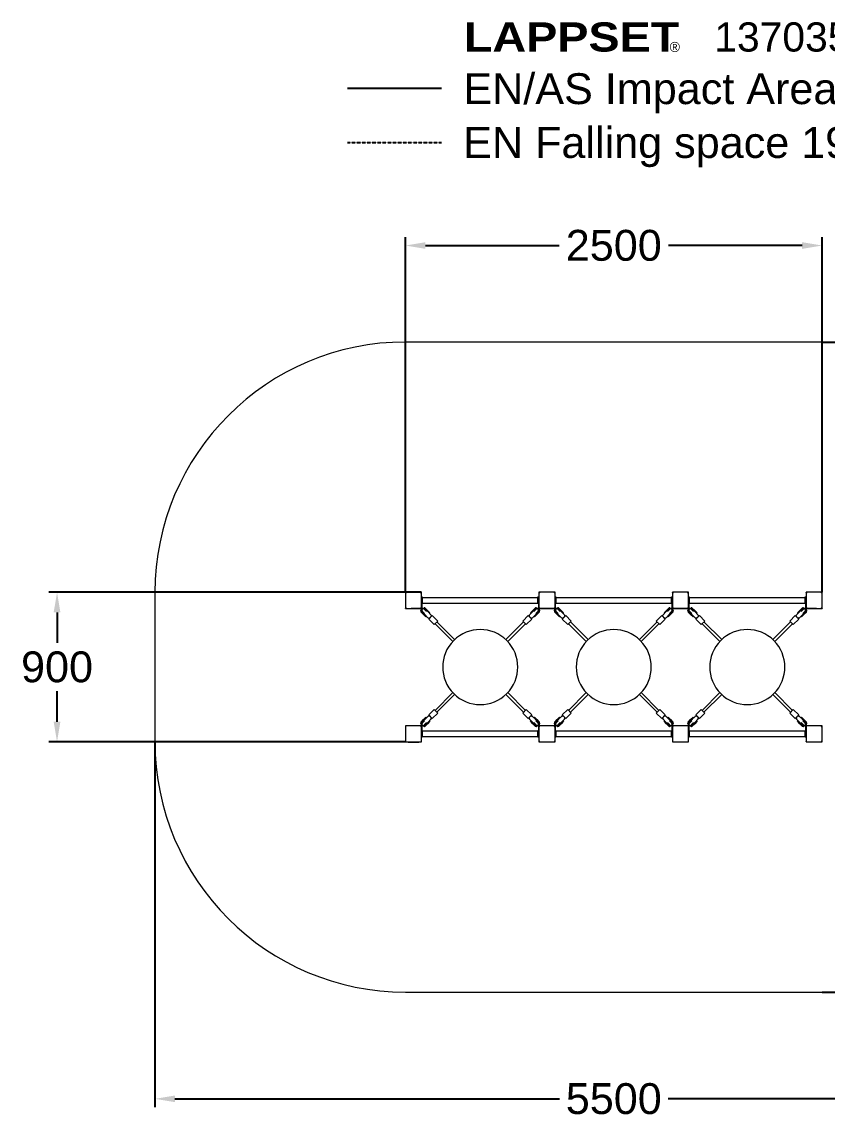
# Model space of a CAD drawing. Extents: x -3545 to 3734, y -2710 to 3867.
# Drawn here: x -3545 to 1278, y -2710 to 3867 of the extents above; entities that cross this region are included whole.
import ezdxf

# ---------------------------------------------------------------- set-up
doc = ezdxf.new("R2010")
doc.units = 0
doc.header["$LTSCALE"] = 5
doc.header["$PDMODE"] = 33
doc.header["$PDSIZE"] = 20
doc.linetypes.add('HIDDEN', pattern=[0.375, 0.25, -0.125])
doc.layers.get('0').update_dxf_attribs({"linetype": 'CONTINUOUS'})
doc.layers.get('Defpoints').update_dxf_attribs({"linetype": 'CONTINUOUS'})
for name, color, linetype in [('Lg_area', 4, 'CONTINUOUS'), ('Lg_falling', 63, 'HIDDEN'), ('Lg_prod', 40, 'CONTINUOUS'), ('Lg_txt', 4, 'CONTINUOUS')]:
    doc.layers.add(name, color=color, linetype=linetype)
doc.styles.add('LG1', font='arial.ttf', dxfattribs={"height": 185})
doc.styles.add('LG2', font='ariblk.ttf', dxfattribs={"height": 185})
doc.dimstyles.new('LG_DIM', dxfattribs={"dimtxt": 185, "dimasz": 120, "dimexe": 50, "dimexo": 1, "dimgap": 50, "dimtad": 0, "dimtih": 1, "dimtoh": 1, "dimdec": 0, "dimrnd": 10, "dimdsep": 46, "dimtxsty": 'LG1', "dimcen": 2.5, "dimclrt": 4, "dimadec": 4, "dimazin": 0, "dimtfac": 1, "dimtmove": 0, "dimatfit": 3, "dimfxl": 1, "dimtolj": 1, "dimtzin": 0, "dimarcsym": 0})

# ---------------------------------------------------------------- blocks, each defined once
blk = doc.blocks.new('prodnum')
at = {"layer": 'Lg_txt'}
for s, height, style, p in [('LAPPSET', 175, 'LG2', (0, 0)), ('®', 60, 'LG1', (1232.6, -2.3))]:
    blk.add_text(s, height=height, dxfattribs=dict(at, style=style)).set_placement(p)
at = {"layer": 'Lg_txt', "style": 'LG1'}
blk.add_attdef('PRODNUM', (1500, 0), '', height=175, dxfattribs=at)
blk = doc.blocks.new('*D4')
at = {"color": 0, "lineweight": -2, "transparency": 16777216}
for p, q in [((1248.5, 1948.5), (3503.5, 1948.5)), ((3453.5, 1828.5), (3453.5, 144.5)), ((3453.5, -1828.5), (3453.5, -144.5)), ((1248.5, -1948.5), (3503.5, -1948.5))]:
    blk.add_line(p, q, dxfattribs=at)
at = {"color": 0, "transparency": 16777216}
for points in [[(3433.5, 1828.5), (3473.5, 1828.5), (3453.5, 1948.5)], [(3433.5, -1828.5), (3473.5, -1828.5), (3453.5, -1948.5)]]:
    blk.add_solid(points, dxfattribs=at)
at = {"layer": 'Defpoints', "color": 0, "transparency": 16777216}
for p in [(1247.5, 1948.5), (1247.5, -1948.5), (3453.5, -1948.5)]:
    blk.add_point(p, dxfattribs=at)
at = {"color": 4, "transparency": 16777216, "insert": (3453.5, 0), "char_height": 185, "attachment_point": 5, "style": 'LG1'}
blk.add_mtext('\\A1;3900', dxfattribs=at)
blk = doc.blocks.new('*D5')
at = {"color": 0, "lineweight": -2, "transparency": 16777216}
for p, q in [((-2748.5, -448.5), (-2748.5, -2638.2)), ((2748.5, -448.5), (2748.5, -2638.2)), ((-2628.5, -2588.2), (-325.9, -2588.2)), ((2628.5, -2588.2), (325.9, -2588.2))]:
    blk.add_line(p, q, dxfattribs=at)
at = {"color": 0, "transparency": 16777216}
for points in [[(-2628.5, -2568.2), (-2628.5, -2608.2), (-2748.5, -2588.2)], [(2628.5, -2568.2), (2628.5, -2608.2), (2748.5, -2588.2)]]:
    blk.add_solid(points, dxfattribs=at)
at = {"layer": 'Defpoints', "color": 0, "transparency": 16777216}
for p in [(-2748.5, -447.5), (2748.5, -447.5), (-2748.5, -2588.2)]:
    blk.add_point(p, dxfattribs=at)
at = {"color": 4, "transparency": 16777216, "insert": (0, -2588.2), "char_height": 185, "attachment_point": 5, "style": 'LG1'}
blk.add_mtext('\\A1;5500', dxfattribs=at)
blk = doc.blocks.new('*D6')
at = {"color": 0, "lineweight": -2, "transparency": 16777216}
for p, q in [((-1248, 449), (-1248, 2576.9)), ((1248, 449), (1248, 2576.9)), ((-1128, 2526.9), (-327.5, 2526.9)), ((1128, 2526.9), (327.5, 2526.9))]:
    blk.add_line(p, q, dxfattribs=at)
at = {"color": 0, "transparency": 16777216}
for points in [[(-1128, 2546.9), (-1128, 2506.9), (-1248, 2526.9)], [(1128, 2546.9), (1128, 2506.9), (1248, 2526.9)]]:
    blk.add_solid(points, dxfattribs=at)
at = {"layer": 'Defpoints', "color": 0, "transparency": 16777216}
for p in [(1248, 2526.9), (-1248, 448), (1248, 448)]:
    blk.add_point(p, dxfattribs=at)
at = {"color": 4, "transparency": 16777216, "insert": (0, 2526.9), "char_height": 185, "attachment_point": 5, "style": 'LG1'}
blk.add_mtext('\\A1;2500', dxfattribs=at)
blk = doc.blocks.new('*D7')
at = {"color": 0, "lineweight": -2, "transparency": 16777216}
for p, q in [((-1153, 448), (-3385.2, 448)), ((-3335.2, 328), (-3335.2, 144.5)), ((-3335.2, -328), (-3335.2, -144.5)), ((-1249, -448), (-3385.2, -448))]:
    blk.add_line(p, q, dxfattribs=at)
at = {"color": 0, "transparency": 16777216}
for points in [[(-3355.2, 328), (-3315.2, 328), (-3335.2, 448)], [(-3355.2, -328), (-3315.2, -328), (-3335.2, -448)]]:
    blk.add_solid(points, dxfattribs=at)
at = {"layer": 'Defpoints', "color": 0, "transparency": 16777216}
for p in [(-1152, 448), (-3335.2, -448), (-1248, -448)]:
    blk.add_point(p, dxfattribs=at)
at = {"color": 4, "transparency": 16777216, "insert": (-3335.2, 0), "char_height": 185, "attachment_point": 5, "style": 'LG1'}
blk.add_mtext('\\A1;900', dxfattribs=at)

msp = doc.modelspace()

# ---------------------------------------------------------------- linework, layer by layer
at = {"layer": 'Lg_area'}
msp.add_lwpolyline([(-1032.6, 3468.4), (-1594.9, 3468.4)], dxfattribs=at)
at = {"layer": 'Lg_falling', "linetype": 'Continuous', "lineweight": 0}
for p, q in [((1247.5, 1948.5), (-1247.5, 1948.5)), ((-2748.5, 447.5), (-2748.5, -447.5)), ((-1247.5, -1948.5), (1247.5, -1948.5))]:
    msp.add_line(p, q, dxfattribs=at)
at = {"layer": 'Lg_falling'}
msp.add_lwpolyline([(-1032.6, 3143.2), (-1594.9, 3143.2)], dxfattribs=at)
at = {"layer": 'Lg_falling', "linetype": 'Continuous', "lineweight": 0}
for centre, start, end in [((-1247.5, 447.5), 90, 180), ((1247.5, 447.5), 0, 90), ((-1247.5, -447.5), 180, 270), ((1247.5, -447.5), 270, 0)]:
    msp.add_arc(centre, 1501, start, end, dxfattribs=at)
at = {"layer": 'Lg_prod', "linetype": 'Continuous', "lineweight": 0}
for p, q in [((-1152, 448), (-1248, 448)), ((-1248, 448), (-1248, 352)), ((-1152, 352), (-1152, 448)), ((-1152, 420), (-1147.5, 420)), ((-1147.5, 420), (-1147.5, 415)), ((-1147.5, 416.8), (-454, 416.8)), ((-1147.5, 415), (-1147.5, 385)), ((-454, 415), (-454, 420)), ((-454, 420), (-449, 420)), ((-454, 385), (-454, 415)), ((-449, 420), (-449, 415)), ((-449, 385), (-449, 415)), ((-449, 414.5), (-448, 414.5)), ((-352, 448), (-448, 448)), ((-448, 448), (-448, 352)), ((-352, 352), (-352, 448)), ((-352, 420), (-347.5, 420)), ((-347.5, 420), (-347.5, 415)), ((-347.5, 416.8), (346, 416.8)), ((-347.5, 415), (-347.5, 385)), ((346, 415), (346, 420)), ((346, 420), (351, 420)), ((346, 385), (346, 415)), ((351, 420), (351, 415)), ((351, 385), (351, 415)), ((351, 414.5), (352, 414.5)), ((448, 448), (352, 448)), ((352, 448), (352, 352)), ((448, 352), (448, 448)), ((448, 420), (452.5, 420)), ((452.5, 420), (452.5, 415)), ((452.5, 416.8), (1146, 416.8)), ((452.5, 415), (452.5, 385)), ((1146, 415), (1146, 420)), ((1146, 420), (1151, 420)), ((1146, 385), (1146, 415)), ((1151, 420), (1151, 415)), ((1151, 385), (1151, 415)), ((1151, 414.5), (1152, 414.5)), ((1248, 448), (1152, 448)), ((1152, 448), (1152, 352)), ((1248, 352), (1248, 448)), ((-1248, 352), (-1152, 352)), ((-1214.5, 350.3), (-1214.5, 352)), ((-1194.5, 350.3), (-1214.5, 350.3)), ((-1180, 350.3), (-1194.5, 350.3)), ((-1160, 350.3), (-1180, 350.3)), ((-1160, 352), (-1160, 350.3)), ((-1155.8, 350.3), (-1160, 350.3)), ((-1155.4, 336.3), (-1152.7, 346.3)), ((-1139.4, 315.3), (-1153.6, 329.6)), ((-1152.5, 335.5), (-1149.8, 345.5)), ((-1147.5, 380), (-1152, 380)), ((-1150.3, 360), (-1152, 360)), ((-1137.2, 317.4), (-1151.5, 331.7)), ((-1150.3, 380), (-1150.3, 360)), ((-1150.3, 360), (-1150.3, 355.8)), ((-1147.1, 335.8), (-1148.2, 334.8)), ((-1132.2, 314.5), (-1148.2, 330.5)), ((-1147.5, 385), (-1147.5, 380)), ((-1147.5, 383.1), (-454, 383.1)), ((-1133.1, 321.8), (-1147.3, 336)), ((-1146.3, 352.7), (-1136.3, 355.4)), ((-1145.5, 349.8), (-1135.5, 352.5)), ((-1136, 347.3), (-1121.8, 333.1)), ((-1134.8, 348.2), (-1135.8, 347.1)), ((-1131.7, 351.5), (-1117.4, 337.2)), ((-1130.5, 348.2), (-1114.5, 332.2)), ((-1129.6, 353.6), (-1115.3, 339.4)), ((-1103.3, 323.1), (-1117.4, 337.2)), ((-1115.3, 339.4), (-1101.2, 325.2)), ((-1114.5, 332.2), (-1095.6, 313.3)), ((-504.4, 313.3), (-485.5, 332.2)), ((-498.8, 325.2), (-484.7, 339.4)), ((-482.6, 337.2), (-496.7, 323.1)), ((-485.5, 332.2), (-469.5, 348.2)), ((-484.7, 339.4), (-470.4, 353.6)), ((-482.6, 337.2), (-468.3, 351.5)), ((-478.2, 333.1), (-464, 347.3)), ((-451.8, 330.5), (-467.8, 314.5)), ((-452.7, 336), (-466.9, 321.8)), ((-464.2, 347.1), (-465.2, 348.2)), ((-464.5, 352.5), (-454.5, 349.8)), ((-463.7, 355.4), (-453.7, 352.7)), ((-448.5, 331.7), (-462.8, 317.4)), ((-446.4, 329.6), (-460.6, 315.3)), ((-454, 380), (-454, 385)), ((-449, 380), (-454, 380)), ((-451.8, 334.8), (-452.9, 335.8)), ((-450.2, 345.5), (-447.5, 335.5)), ((-449.7, 360), (-449.7, 380)), ((-449.7, 355.8), (-449.7, 360)), ((-448, 360), (-449.7, 360)), ((-449, 385), (-449, 380)), ((-448, 352), (-352, 352)), ((-447.3, 346.3), (-444.6, 336.3)), ((-440, 350.3), (-444.2, 350.3)), ((-440, 350.3), (-440, 352)), ((-420, 350.3), (-440, 350.3)), ((-414.5, 350.3), (-420, 350.3)), ((-414.5, 350.3), (-414.5, 352)), ((-394.5, 350.3), (-414.5, 350.3)), ((-380, 350.3), (-394.5, 350.3)), ((-360, 350.3), (-380, 350.3)), ((-360, 352), (-360, 350.3)), ((-355.8, 350.3), (-360, 350.3)), ((-355.4, 336.3), (-352.7, 346.3)), ((-339.4, 315.3), (-353.6, 329.6)), ((-352.5, 335.5), (-349.8, 345.5)), ((-347.5, 380), (-352, 380)), ((-350.3, 360), (-352, 360)), ((-337.2, 317.4), (-351.5, 331.7)), ((-350.3, 380), (-350.3, 360)), ((-350.3, 360), (-350.3, 355.8)), ((-347.1, 335.8), (-348.2, 334.8)), ((-332.2, 314.5), (-348.2, 330.5)), ((-347.5, 385), (-347.5, 380)), ((-347.5, 383.1), (346, 383.1)), ((-333.1, 321.8), (-347.3, 336)), ((-346.3, 352.7), (-336.3, 355.4)), ((-345.5, 349.8), (-335.5, 352.5)), ((-336, 347.3), (-321.8, 333.1)), ((-334.8, 348.2), (-335.8, 347.1)), ((-331.7, 351.5), (-317.4, 337.2)), ((-330.5, 348.2), (-314.5, 332.2)), ((-329.6, 353.6), (-315.3, 339.4)), ((-303.3, 323.1), (-317.4, 337.2)), ((-315.3, 339.4), (-301.2, 325.2)), ((-314.5, 332.2), (-295.6, 313.3)), ((295.6, 313.3), (314.5, 332.2)), ((301.2, 325.2), (315.3, 339.4)), ((317.4, 337.2), (303.3, 323.1)), ((314.5, 332.2), (330.5, 348.2)), ((315.3, 339.4), (329.6, 353.6)), ((317.4, 337.2), (331.7, 351.5)), ((321.8, 333.1), (336, 347.3)), ((348.2, 330.5), (332.2, 314.5)), ((347.3, 336), (333.1, 321.8)), ((335.8, 347.1), (334.8, 348.2)), ((335.5, 352.5), (345.5, 349.8)), ((336.3, 355.4), (346.3, 352.7)), ((351.5, 331.7), (337.2, 317.4)), ((353.6, 329.6), (339.4, 315.3)), ((346, 380), (346, 385)), ((351, 380), (346, 380)), ((348.2, 334.8), (347.1, 335.8)), ((349.8, 345.5), (352.5, 335.5)), ((350.3, 360), (350.3, 380)), ((350.3, 355.8), (350.3, 360)), ((352, 360), (350.3, 360)), ((351, 385), (351, 380)), ((352, 352), (448, 352)), ((352.7, 346.3), (355.4, 336.3)), ((360, 350.3), (355.8, 350.3)), ((360, 350.3), (360, 352)), ((380, 350.3), (360, 350.3)), ((394.5, 350.3), (380, 350.3)), ((414.5, 350.3), (394.5, 350.3)), ((414.5, 352), (414.5, 350.3)), ((420, 350.3), (414.5, 350.3)), ((440, 350.3), (420, 350.3)), ((440, 352), (440, 350.3)), ((444.2, 350.3), (440, 350.3)), ((444.6, 336.3), (447.3, 346.3)), ((460.6, 315.3), (446.4, 329.6)), ((447.5, 335.5), (450.2, 345.5)), ((452.5, 380), (448, 380)), ((449.7, 360), (448, 360)), ((462.8, 317.4), (448.5, 331.7)), ((449.7, 380), (449.7, 360)), ((449.7, 360), (449.7, 355.8)), ((452.9, 335.8), (451.8, 334.8)), ((467.8, 314.5), (451.8, 330.5)), ((452.5, 385), (452.5, 380)), ((452.5, 383.1), (1146, 383.1)), ((466.9, 321.8), (452.7, 336)), ((453.7, 352.7), (463.7, 355.4)), ((454.5, 349.8), (464.5, 352.5)), ((464, 347.3), (478.2, 333.1)), ((465.2, 348.2), (464.2, 347.1)), ((468.3, 351.5), (482.6, 337.2)), ((469.5, 348.2), (485.5, 332.2)), ((470.4, 353.6), (484.7, 339.4)), ((496.7, 323.1), (482.6, 337.2)), ((484.7, 339.4), (498.8, 325.2)), ((485.5, 332.2), (504.4, 313.3)), ((1095.6, 313.3), (1114.5, 332.2)), ((1101.2, 325.2), (1115.3, 339.4)), ((1117.4, 337.2), (1103.3, 323.1)), ((1114.5, 332.2), (1130.5, 348.2)), ((1115.3, 339.4), (1129.6, 353.6)), ((1117.4, 337.2), (1131.7, 351.5)), ((1121.8, 333.1), (1136, 347.3)), ((1148.2, 330.5), (1132.2, 314.5)), ((1147.3, 336), (1133.1, 321.8)), ((1135.8, 347.1), (1134.8, 348.2)), ((1135.5, 352.5), (1145.5, 349.8)), ((1136.3, 355.4), (1146.3, 352.7)), ((1151.5, 331.7), (1137.2, 317.4)), ((1153.6, 329.6), (1139.4, 315.3)), ((1146, 380), (1146, 385)), ((1151, 380), (1146, 380)), ((1148.2, 334.8), (1147.1, 335.8)), ((1149.8, 345.5), (1152.5, 335.5)), ((1150.3, 360), (1150.3, 380)), ((1150.3, 355.8), (1150.3, 360)), ((1152, 360), (1150.3, 360)), ((1151, 385), (1151, 380)), ((1152, 352), (1248, 352)), ((1152.7, 346.3), (1155.4, 336.3)), ((1160, 350.3), (1155.8, 350.3)), ((1160, 350.3), (1160, 352)), ((1180, 350.3), (1160, 350.3)), ((1194.5, 350.3), (1180, 350.3)), ((1214.5, 350.3), (1194.5, 350.3)), ((1214.5, 352), (1214.5, 350.3)), ((-1125.2, 301.2), (-1139.4, 315.3)), ((-1137.2, 317.4), (-1123.1, 303.3)), ((-1113.3, 295.6), (-1132.2, 314.5)), ((-1125.2, 301.2), (-1123.1, 303.3)), ((-1110, 292.3), (-1113.3, 295.6)), ((-1108.3, 287), (-1087, 308.3)), ((-1108.3, 287), (-1075.7, 254.5)), ((-1107.7, 296.4), (-1103.3, 292)), ((-1104.7, 293.4), (-1105.8, 292.3)), ((-1101.2, 325.2), (-1103.3, 323.1)), ((-1092, 303.3), (-1096.4, 307.7)), ((-1095.6, 313.3), (-1092.3, 310)), ((-1092.3, 305.8), (-1093.4, 304.7)), ((-1087, 308.3), (-1054.5, 275.7)), ((-1075.7, 254.5), (-1054.5, 275.7)), ((-1059.5, 270.8), (-953.3, 164.7)), ((-646.7, 164.7), (-540.5, 270.8)), ((-513, 308.3), (-545.5, 275.7)), ((-545.5, 275.7), (-524.3, 254.5)), ((-491.7, 287), (-524.3, 254.5)), ((-513, 308.3), (-491.7, 287)), ((-503.6, 307.7), (-508, 303.3)), ((-507.7, 310), (-504.4, 313.3)), ((-506.6, 304.7), (-507.7, 305.8)), ((-498.8, 325.2), (-496.7, 323.1)), ((-496.7, 292), (-492.3, 296.4)), ((-494.2, 292.3), (-495.3, 293.4)), ((-486.7, 295.6), (-490, 292.3)), ((-467.8, 314.5), (-486.7, 295.6)), ((-476.9, 303.3), (-462.8, 317.4)), ((-474.8, 301.2), (-476.9, 303.3)), ((-460.6, 315.3), (-474.8, 301.2)), ((-325.2, 301.2), (-339.4, 315.3)), ((-337.2, 317.4), (-323.1, 303.3)), ((-313.3, 295.6), (-332.2, 314.5)), ((-325.2, 301.2), (-323.1, 303.3)), ((-310, 292.3), (-313.3, 295.6)), ((-308.3, 287), (-287, 308.3)), ((-308.3, 287), (-275.7, 254.5)), ((-307.7, 296.4), (-303.3, 292)), ((-304.7, 293.4), (-305.8, 292.3)), ((-301.2, 325.2), (-303.3, 323.1)), ((-292, 303.3), (-296.4, 307.7)), ((-295.6, 313.3), (-292.3, 310)), ((-292.3, 305.8), (-293.4, 304.7)), ((-287, 308.3), (-254.5, 275.7)), ((-275.7, 254.5), (-254.5, 275.7)), ((-259.5, 270.8), (-153.3, 164.7)), ((153.3, 164.7), (259.5, 270.8)), ((287, 308.3), (254.5, 275.7)), ((254.5, 275.7), (275.7, 254.5)), ((308.3, 287), (275.7, 254.5)), ((287, 308.3), (308.3, 287)), ((296.4, 307.7), (292, 303.3)), ((292.3, 310), (295.6, 313.3)), ((293.4, 304.7), (292.3, 305.8)), ((301.2, 325.2), (303.3, 323.1)), ((303.3, 292), (307.7, 296.4)), ((305.8, 292.3), (304.7, 293.4)), ((313.3, 295.6), (310, 292.3)), ((332.2, 314.5), (313.3, 295.6)), ((323.1, 303.3), (337.2, 317.4)), ((325.2, 301.2), (323.1, 303.3)), ((339.4, 315.3), (325.2, 301.2)), ((474.8, 301.2), (460.6, 315.3)), ((462.8, 317.4), (476.9, 303.3)), ((486.7, 295.6), (467.8, 314.5)), ((474.8, 301.2), (476.9, 303.3)), ((490, 292.3), (486.7, 295.6)), ((491.7, 287), (513, 308.3)), ((491.7, 287), (524.3, 254.5)), ((492.3, 296.4), (496.7, 292)), ((495.3, 293.4), (494.2, 292.3)), ((498.8, 325.2), (496.7, 323.1)), ((508, 303.3), (503.6, 307.7)), ((504.4, 313.3), (507.7, 310)), ((507.7, 305.8), (506.6, 304.7)), ((513, 308.3), (545.5, 275.7)), ((524.3, 254.5), (545.5, 275.7)), ((540.5, 270.8), (646.7, 164.7)), ((953.3, 164.7), (1059.5, 270.8)), ((1087, 308.3), (1054.5, 275.7)), ((1054.5, 275.7), (1075.7, 254.5)), ((1108.3, 287), (1075.7, 254.5)), ((1087, 308.3), (1108.3, 287)), ((1096.4, 307.7), (1092, 303.3)), ((1092.3, 310), (1095.6, 313.3)), ((1093.4, 304.7), (1092.3, 305.8)), ((1101.2, 325.2), (1103.3, 323.1)), ((1103.3, 292), (1107.7, 296.4)), ((1105.8, 292.3), (1104.7, 293.4)), ((1113.3, 295.6), (1110, 292.3)), ((1132.2, 314.5), (1113.3, 295.6)), ((1123.1, 303.3), (1137.2, 317.4)), ((1125.2, 301.2), (1123.1, 303.3)), ((1139.4, 315.3), (1125.2, 301.2)), ((-1070.8, 259.5), (-964.7, 153.3)), ((-635.3, 153.3), (-529.2, 259.5)), ((-270.8, 259.5), (-164.7, 153.3)), ((164.7, 153.3), (270.8, 259.5)), ((529.2, 259.5), (635.3, 153.3)), ((964.7, 153.3), (1070.8, 259.5)), ((-1070.8, -259.5), (-964.7, -153.3)), ((-1059.5, -270.8), (-953.3, -164.7)), ((-646.7, -164.7), (-540.5, -270.8)), ((-635.3, -153.3), (-529.2, -259.5)), ((-270.8, -259.5), (-164.7, -153.3)), ((-259.5, -270.8), (-153.3, -164.7)), ((153.3, -164.7), (259.5, -270.8)), ((164.7, -153.3), (270.8, -259.5)), ((529.2, -259.5), (635.3, -153.3)), ((540.5, -270.8), (646.7, -164.7)), ((953.3, -164.7), (1059.5, -270.8)), ((964.7, -153.3), (1070.8, -259.5)), ((-1108.3, -287), (-1075.7, -254.5)), ((-1054.5, -275.7), (-1075.7, -254.5)), ((-524.3, -254.5), (-545.5, -275.7)), ((-491.7, -287), (-524.3, -254.5)), ((-308.3, -287), (-275.7, -254.5)), ((-254.5, -275.7), (-275.7, -254.5)), ((275.7, -254.5), (254.5, -275.7)), ((308.3, -287), (275.7, -254.5)), ((491.7, -287), (524.3, -254.5)), ((545.5, -275.7), (524.3, -254.5)), ((1075.7, -254.5), (1054.5, -275.7)), ((1108.3, -287), (1075.7, -254.5)), ((-1153.6, -329.6), (-1139.4, -315.3)), ((-1151.5, -331.7), (-1137.2, -317.4)), ((-1148.2, -330.5), (-1132.2, -314.5)), ((-1147.3, -336), (-1133.1, -321.8)), ((-1139.4, -315.3), (-1125.2, -301.2)), ((-1123.1, -303.3), (-1137.2, -317.4)), ((-1132.2, -314.5), (-1113.3, -295.6)), ((-1125.2, -301.2), (-1123.1, -303.3)), ((-1117.4, -337.2), (-1103.3, -323.1)), ((-1101.2, -325.2), (-1115.3, -339.4)), ((-1095.6, -313.3), (-1114.5, -332.2)), ((-1113.3, -295.6), (-1110, -292.3)), ((-1087, -308.3), (-1108.3, -287)), ((-1103.3, -292), (-1107.7, -296.4)), ((-1105.8, -292.3), (-1104.7, -293.4)), ((-1101.2, -325.2), (-1103.3, -323.1)), ((-1096.4, -307.7), (-1092, -303.3)), ((-1092.3, -310), (-1095.6, -313.3)), ((-1093.4, -304.7), (-1092.3, -305.8)), ((-1087, -308.3), (-1054.5, -275.7)), ((-513, -308.3), (-545.5, -275.7)), ((-491.7, -287), (-513, -308.3)), ((-508, -303.3), (-503.6, -307.7)), ((-507.7, -305.8), (-506.6, -304.7)), ((-504.4, -313.3), (-507.7, -310)), ((-485.5, -332.2), (-504.4, -313.3)), ((-498.8, -325.2), (-496.7, -323.1)), ((-484.7, -339.4), (-498.8, -325.2)), ((-492.3, -296.4), (-496.7, -292)), ((-496.7, -323.1), (-482.6, -337.2)), ((-495.3, -293.4), (-494.2, -292.3)), ((-490, -292.3), (-486.7, -295.6)), ((-486.7, -295.6), (-467.8, -314.5)), ((-474.8, -301.2), (-476.9, -303.3)), ((-462.8, -317.4), (-476.9, -303.3)), ((-474.8, -301.2), (-460.6, -315.3)), ((-467.8, -314.5), (-451.8, -330.5)), ((-466.9, -321.8), (-452.7, -336)), ((-462.8, -317.4), (-448.5, -331.7)), ((-460.6, -315.3), (-446.4, -329.6)), ((-353.6, -329.6), (-339.4, -315.3)), ((-351.5, -331.7), (-337.2, -317.4)), ((-348.2, -330.5), (-332.2, -314.5)), ((-347.3, -336), (-333.1, -321.8)), ((-339.4, -315.3), (-325.2, -301.2)), ((-323.1, -303.3), (-337.2, -317.4)), ((-332.2, -314.5), (-313.3, -295.6)), ((-325.2, -301.2), (-323.1, -303.3)), ((-317.4, -337.2), (-303.3, -323.1)), ((-301.2, -325.2), (-315.3, -339.4)), ((-295.6, -313.3), (-314.5, -332.2)), ((-313.3, -295.6), (-310, -292.3)), ((-287, -308.3), (-308.3, -287)), ((-303.3, -292), (-307.7, -296.4)), ((-305.8, -292.3), (-304.7, -293.4)), ((-301.2, -325.2), (-303.3, -323.1)), ((-296.4, -307.7), (-292, -303.3)), ((-292.3, -310), (-295.6, -313.3)), ((-293.4, -304.7), (-292.3, -305.8)), ((-287, -308.3), (-254.5, -275.7)), ((287, -308.3), (254.5, -275.7)), ((308.3, -287), (287, -308.3)), ((292, -303.3), (296.4, -307.7)), ((292.3, -305.8), (293.4, -304.7)), ((295.6, -313.3), (292.3, -310)), ((314.5, -332.2), (295.6, -313.3)), ((301.2, -325.2), (303.3, -323.1)), ((315.3, -339.4), (301.2, -325.2)), ((307.7, -296.4), (303.3, -292)), ((303.3, -323.1), (317.4, -337.2)), ((304.7, -293.4), (305.8, -292.3)), ((310, -292.3), (313.3, -295.6)), ((313.3, -295.6), (332.2, -314.5)), ((325.2, -301.2), (323.1, -303.3)), ((337.2, -317.4), (323.1, -303.3)), ((325.2, -301.2), (339.4, -315.3)), ((332.2, -314.5), (348.2, -330.5)), ((333.1, -321.8), (347.3, -336)), ((337.2, -317.4), (351.5, -331.7)), ((339.4, -315.3), (353.6, -329.6)), ((446.4, -329.6), (460.6, -315.3)), ((448.5, -331.7), (462.8, -317.4)), ((451.8, -330.5), (467.8, -314.5)), ((452.7, -336), (466.9, -321.8)), ((460.6, -315.3), (474.8, -301.2)), ((476.9, -303.3), (462.8, -317.4)), ((467.8, -314.5), (486.7, -295.6)), ((474.8, -301.2), (476.9, -303.3)), ((482.6, -337.2), (496.7, -323.1)), ((498.8, -325.2), (484.7, -339.4)), ((504.4, -313.3), (485.5, -332.2)), ((486.7, -295.6), (490, -292.3)), ((513, -308.3), (491.7, -287)), ((496.7, -292), (492.3, -296.4)), ((494.2, -292.3), (495.3, -293.4)), ((498.8, -325.2), (496.7, -323.1)), ((503.6, -307.7), (508, -303.3)), ((507.7, -310), (504.4, -313.3)), ((506.6, -304.7), (507.7, -305.8)), ((513, -308.3), (545.5, -275.7)), ((1087, -308.3), (1054.5, -275.7)), ((1108.3, -287), (1087, -308.3)), ((1092, -303.3), (1096.4, -307.7)), ((1092.3, -305.8), (1093.4, -304.7)), ((1095.6, -313.3), (1092.3, -310)), ((1114.5, -332.2), (1095.6, -313.3)), ((1101.2, -325.2), (1103.3, -323.1)), ((1115.3, -339.4), (1101.2, -325.2)), ((1107.7, -296.4), (1103.3, -292)), ((1103.3, -323.1), (1117.4, -337.2)), ((1104.7, -293.4), (1105.8, -292.3)), ((1110, -292.3), (1113.3, -295.6)), ((1113.3, -295.6), (1132.2, -314.5)), ((1125.2, -301.2), (1123.1, -303.3)), ((1137.2, -317.4), (1123.1, -303.3)), ((1125.2, -301.2), (1139.4, -315.3)), ((1132.2, -314.5), (1148.2, -330.5)), ((1133.1, -321.8), (1147.3, -336)), ((1137.2, -317.4), (1151.5, -331.7)), ((1139.4, -315.3), (1153.6, -329.6)), ((-1152, -352), (-1248, -352)), ((-1248, -352), (-1248, -448)), ((-1214.5, -350.3), (-1194.5, -350.3)), ((-1214.5, -352), (-1214.5, -350.3)), ((-1194.5, -350.3), (-1180, -350.3)), ((-1180, -350.3), (-1160, -350.3)), ((-1160, -350.3), (-1155.8, -350.3)), ((-1160, -350.3), (-1160, -352)), ((-1152.7, -346.3), (-1155.4, -336.3)), ((-1149.8, -345.5), (-1152.5, -335.5)), ((-1152, -448), (-1152, -352)), ((-1152, -360), (-1150.3, -360)), ((-1152, -380), (-1147.5, -380)), ((-1150.3, -355.8), (-1150.3, -360)), ((-1150.3, -360), (-1150.3, -380)), ((-1148.2, -334.8), (-1147.1, -335.8)), ((-1147.5, -380), (-1147.5, -385)), ((-1147.5, -383.2), (-454, -383.2)), ((-1147.5, -385), (-1147.5, -415)), ((-1136.3, -355.4), (-1146.3, -352.7)), ((-1135.5, -352.5), (-1145.5, -349.8)), ((-1121.8, -333.1), (-1136, -347.3)), ((-1135.8, -347.1), (-1134.8, -348.2)), ((-1117.4, -337.2), (-1131.7, -351.5)), ((-1114.5, -332.2), (-1130.5, -348.2)), ((-1115.3, -339.4), (-1129.6, -353.6)), ((-469.5, -348.2), (-485.5, -332.2)), ((-470.4, -353.6), (-484.7, -339.4)), ((-468.3, -351.5), (-482.6, -337.2)), ((-464, -347.3), (-478.2, -333.1)), ((-465.2, -348.2), (-464.2, -347.1)), ((-454.5, -349.8), (-464.5, -352.5)), ((-453.7, -352.7), (-463.7, -355.4)), ((-454, -385), (-454, -380)), ((-454, -380), (-449, -380)), ((-454, -415), (-454, -385)), ((-452.9, -335.8), (-451.8, -334.8)), ((-447.5, -335.5), (-450.2, -345.5)), ((-449.7, -360), (-449.7, -355.8)), ((-449.7, -380), (-449.7, -360)), ((-449.7, -360), (-448, -360)), ((-449, -380), (-449, -385)), ((-449, -415), (-449, -385)), ((-352, -352), (-448, -352)), ((-448, -352), (-448, -448)), ((-444.6, -336.3), (-447.3, -346.3)), ((-444.2, -350.3), (-440, -350.3)), ((-440, -350.3), (-420, -350.3)), ((-440, -352), (-440, -350.3)), ((-420, -350.3), (-414.5, -350.3)), ((-414.5, -350.3), (-394.5, -350.3)), ((-414.5, -352), (-414.5, -350.3)), ((-394.5, -350.3), (-380, -350.3)), ((-380, -350.3), (-360, -350.3)), ((-360, -350.3), (-355.8, -350.3)), ((-360, -350.3), (-360, -352)), ((-352.7, -346.3), (-355.4, -336.3)), ((-349.8, -345.5), (-352.5, -335.5)), ((-352, -448), (-352, -352)), ((-352, -360), (-350.3, -360)), ((-352, -380), (-347.5, -380)), ((-350.3, -355.8), (-350.3, -360)), ((-350.3, -360), (-350.3, -380)), ((-348.2, -334.8), (-347.1, -335.8)), ((-347.5, -380), (-347.5, -385)), ((-347.5, -383.2), (346, -383.2)), ((-347.5, -385), (-347.5, -415)), ((-336.3, -355.4), (-346.3, -352.7)), ((-335.5, -352.5), (-345.5, -349.8)), ((-321.8, -333.1), (-336, -347.3)), ((-335.8, -347.1), (-334.8, -348.2)), ((-317.4, -337.2), (-331.7, -351.5)), ((-314.5, -332.2), (-330.5, -348.2)), ((-315.3, -339.4), (-329.6, -353.6)), ((330.5, -348.2), (314.5, -332.2)), ((329.6, -353.6), (315.3, -339.4)), ((331.7, -351.5), (317.4, -337.2)), ((336, -347.3), (321.8, -333.1)), ((334.8, -348.2), (335.8, -347.1)), ((345.5, -349.8), (335.5, -352.5)), ((346.3, -352.7), (336.3, -355.4)), ((346, -385), (346, -380)), ((346, -380), (351, -380)), ((346, -415), (346, -385)), ((347.1, -335.8), (348.2, -334.8)), ((352.5, -335.5), (349.8, -345.5)), ((350.3, -360), (350.3, -355.8)), ((350.3, -380), (350.3, -360)), ((350.3, -360), (352, -360)), ((351, -380), (351, -385)), ((351, -415), (351, -385)), ((448, -352), (352, -352)), ((352, -352), (352, -448)), ((355.4, -336.3), (352.7, -346.3)), ((355.8, -350.3), (360, -350.3)), ((360, -350.3), (380, -350.3)), ((360, -352), (360, -350.3)), ((380, -350.3), (394.5, -350.3)), ((394.5, -350.3), (414.5, -350.3)), ((414.5, -350.3), (420, -350.3)), ((414.5, -350.3), (414.5, -352)), ((420, -350.3), (440, -350.3)), ((440, -350.3), (444.2, -350.3)), ((440, -350.3), (440, -352)), ((447.3, -346.3), (444.6, -336.3)), ((450.2, -345.5), (447.5, -335.5)), ((448, -448), (448, -352)), ((448, -360), (449.7, -360)), ((448, -380), (452.5, -380)), ((449.7, -355.8), (449.7, -360)), ((449.7, -360), (449.7, -380)), ((451.8, -334.8), (452.9, -335.8)), ((452.5, -380), (452.5, -385)), ((452.5, -383.2), (1146, -383.2)), ((452.5, -385), (452.5, -415)), ((463.7, -355.4), (453.7, -352.7)), ((464.5, -352.5), (454.5, -349.8)), ((478.2, -333.1), (464, -347.3)), ((464.2, -347.1), (465.2, -348.2)), ((482.6, -337.2), (468.3, -351.5)), ((485.5, -332.2), (469.5, -348.2)), ((484.7, -339.4), (470.4, -353.6)), ((1130.5, -348.2), (1114.5, -332.2)), ((1129.6, -353.6), (1115.3, -339.4)), ((1131.7, -351.5), (1117.4, -337.2)), ((1136, -347.3), (1121.8, -333.1)), ((1134.8, -348.2), (1135.8, -347.1)), ((1145.5, -349.8), (1135.5, -352.5)), ((1146.3, -352.7), (1136.3, -355.4)), ((1146, -385), (1146, -380)), ((1146, -380), (1151, -380)), ((1146, -415), (1146, -385)), ((1147.1, -335.8), (1148.2, -334.8)), ((1152.5, -335.5), (1149.8, -345.5)), ((1150.3, -360), (1150.3, -355.8)), ((1150.3, -380), (1150.3, -360)), ((1150.3, -360), (1152, -360)), ((1151, -380), (1151, -385)), ((1151, -415), (1151, -385)), ((1248, -352), (1152, -352)), ((1152, -352), (1152, -448)), ((1155.4, -336.3), (1152.7, -346.3)), ((1155.8, -350.3), (1160, -350.3)), ((1160, -350.3), (1180, -350.3)), ((1160, -352), (1160, -350.3)), ((1180, -350.3), (1194.5, -350.3)), ((1194.5, -350.3), (1214.5, -350.3)), ((1214.5, -350.3), (1214.5, -352)), ((1248, -448), (1248, -352)), ((-1248, -448), (-1152, -448)), ((-1232.5, -448), (-1232.5, -449.5)), ((-1232.5, -449.5), (-1167.5, -449.5)), ((-1167.5, -448), (-1167.5, -449.5)), ((-1147.5, -420), (-1152, -420)), ((-1147.5, -415), (-1147.5, -420)), ((-1147.5, -416.9), (-454, -416.9)), ((-454, -420), (-454, -415)), ((-449, -420), (-454, -420)), ((-448, -414.5), (-449, -414.5)), ((-449, -415), (-449, -420)), ((-448, -448), (-352, -448)), ((-347.5, -420), (-352, -420)), ((-347.5, -415), (-347.5, -420)), ((-347.5, -416.9), (346, -416.9)), ((346, -420), (346, -415)), ((351, -420), (346, -420)), ((352, -414.5), (351, -414.5)), ((351, -415), (351, -420)), ((352, -448), (448, -448)), ((452.5, -420), (448, -420)), ((452.5, -415), (452.5, -420)), ((452.5, -416.9), (1146, -416.9)), ((1146, -420), (1146, -415)), ((1151, -420), (1146, -420)), ((1152, -414.5), (1151, -414.5)), ((1151, -415), (1151, -420)), ((1152, -448), (1248, -448))]:
    msp.add_line(p, q, dxfattribs=at)
for centre, radius, start, end in [((-1148.6, 334.5), 7, 165, 180), ((-1148.6, 334.5), 7, 180, 225), ((-1155.8, 347.1), 3.2, 345, 75.40041), ((-1148.6, 334.5), 4, 165, 180), ((-1148.6, 334.5), 4, 180, 225), ((-1155.8, 347.1), 6.2, 345, 52.49938), ((-1147.1, 355.8), 6.2, 217.50062, 285), ((-1147.1, 355.8), 3.2, 194.59959, 285), ((-1141.7, 341.7), 8, 135, 225), ((-1146.1, 332.7), 3, 135, 225), ((-1141.7, 341.7), 8, 45, 135), ((-1134.5, 348.6), 7, 90, 105), ((-1134.5, 348.6), 4, 90, 105), ((-1132.7, 346.1), 3, 45, 135), ((-1134.5, 348.6), 7, 45, 90), ((-1134.5, 348.6), 4, 45, 90), ((-465.5, 348.6), 7, 90, 135), ((-467.3, 346.1), 3, 45, 135), ((-465.5, 348.6), 4, 90, 135), ((-465.5, 348.6), 7, 75, 90), ((-465.5, 348.6), 4, 75, 90), ((-458.3, 341.7), 8, 45, 135), ((-452.9, 355.8), 6.2, 255, 322.49938), ((-452.9, 355.8), 3.2, 255, 345.40041), ((-458.3, 341.7), 8, 315, 45), ((-453.9, 332.7), 3, 315, 45), ((-444.2, 347.1), 6.2, 127.50062, 195), ((-451.4, 334.5), 4, 315, 0), ((-451.4, 334.5), 4, 0, 15), ((-444.2, 347.1), 3.2, 104.59959, 195), ((-451.4, 334.5), 7, 315, 360), ((-451.4, 334.5), 7, 360, 15), ((-348.6, 334.5), 7, 165, 180), ((-348.6, 334.5), 7, 180, 225), ((-355.8, 347.1), 3.2, 345, 75.40041), ((-348.6, 334.5), 4, 165, 180), ((-348.6, 334.5), 4, 180, 225), ((-355.8, 347.1), 6.2, 345, 52.49938), ((-347.1, 355.8), 6.2, 217.50062, 285), ((-347.1, 355.8), 3.2, 194.59959, 285), ((-341.7, 341.7), 8, 135, 225), ((-346.1, 332.7), 3, 135, 225), ((-341.7, 341.7), 8, 45, 135), ((-334.5, 348.6), 7, 90, 105), ((-334.5, 348.6), 4, 90, 105), ((-332.7, 346.1), 3, 45, 135), ((-334.5, 348.6), 7, 45, 90), ((-334.5, 348.6), 4, 45, 90), ((334.5, 348.6), 7, 90, 135), ((332.7, 346.1), 3, 45, 135), ((334.5, 348.6), 4, 90, 135), ((334.5, 348.6), 7, 75, 90), ((334.5, 348.6), 4, 75, 90), ((341.7, 341.7), 8, 45, 135), ((347.1, 355.8), 6.2, 255, 322.49938), ((347.1, 355.8), 3.2, 255, 345.40041), ((341.7, 341.7), 8, 315, 45), ((346.1, 332.7), 3, 315, 45), ((355.8, 347.1), 6.2, 127.50062, 195), ((348.6, 334.5), 4, 315, 0), ((348.6, 334.5), 4, 0, 15), ((355.8, 347.1), 3.2, 104.59959, 195), ((348.6, 334.5), 7, 315, 360), ((348.6, 334.5), 7, 360, 15), ((451.4, 334.5), 7, 165, 180), ((451.4, 334.5), 7, 180, 225), ((444.2, 347.1), 3.2, 345, 75.40041), ((451.4, 334.5), 4, 165, 180), ((451.4, 334.5), 4, 180, 225), ((444.2, 347.1), 6.2, 345, 52.49938), ((452.9, 355.8), 6.2, 217.50062, 285), ((452.9, 355.8), 3.2, 194.59959, 285), ((458.3, 341.7), 8, 135, 225), ((453.9, 332.7), 3, 135, 225), ((458.3, 341.7), 8, 45, 135), ((465.5, 348.6), 7, 90, 105), ((465.5, 348.6), 4, 90, 105), ((467.3, 346.1), 3, 45, 135), ((465.5, 348.6), 7, 45, 90), ((465.5, 348.6), 4, 45, 90), ((1134.5, 348.6), 7, 90, 135), ((1132.7, 346.1), 3, 45, 135), ((1134.5, 348.6), 4, 90, 135), ((1134.5, 348.6), 7, 75, 90), ((1134.5, 348.6), 4, 75, 90), ((1141.7, 341.7), 8, 45, 135), ((1147.1, 355.8), 6.2, 255, 322.49938), ((1147.1, 355.8), 3.2, 255, 345.40041), ((1141.7, 341.7), 8, 315, 45), ((1146.1, 332.7), 3, 315, 45), ((1155.8, 347.1), 6.2, 127.50062, 195), ((1148.6, 334.5), 4, 315, 0), ((1148.6, 334.5), 4, 0, 15), ((1155.8, 347.1), 3.2, 104.59959, 195), ((1148.6, 334.5), 7, 315, 360), ((1148.6, 334.5), 7, 360, 15), ((-1107.9, 294.5), 3, 225, 315), ((-1094.5, 307.9), 3, 315, 45), ((-505.5, 307.9), 3, 135, 225), ((-492.1, 294.5), 3, 225, 315), ((-307.9, 294.5), 3, 225, 315), ((-294.5, 307.9), 3, 315, 45), ((294.5, 307.9), 3, 135, 225), ((307.9, 294.5), 3, 225, 315), ((492.1, 294.5), 3, 225, 315), ((505.5, 307.9), 3, 315, 45), ((1094.5, 307.9), 3, 135, 225), ((1107.9, 294.5), 3, 225, 315), ((-800, 0), 225, 315, 135), ((0, 0), 225, 315, 135), ((800, 0), 225, 315, 135), ((-800, 0), 225, 135, 315), ((0, 0), 225, 135, 315), ((800, 0), 225, 135, 315), ((-1107.9, -294.5), 3, 45, 135), ((-1094.5, -307.9), 3, 315, 45), ((-505.5, -307.9), 3, 135, 225), ((-492.1, -294.5), 3, 45, 135), ((-307.9, -294.5), 3, 45, 135), ((-294.5, -307.9), 3, 315, 45), ((294.5, -307.9), 3, 135, 225), ((307.9, -294.5), 3, 45, 135), ((492.1, -294.5), 3, 45, 135), ((505.5, -307.9), 3, 315, 45), ((1094.5, -307.9), 3, 135, 225), ((1107.9, -294.5), 3, 45, 135), ((-1148.6, -334.5), 7, 135, 180), ((-1148.6, -334.5), 7, 180, 195), ((-1155.8, -347.1), 3.2, 284.59959, 15), ((-1148.6, -334.5), 4, 135, 180), ((-1148.6, -334.5), 4, 180, 195), ((-1155.8, -347.1), 6.2, 307.50062, 15), ((-1147.1, -355.8), 6.2, 75, 142.49938), ((-1147.1, -355.8), 3.2, 75, 165.40041), ((-1141.7, -341.7), 8, 135, 225), ((-1146.1, -332.7), 3, 135, 225), ((-1141.7, -341.7), 8, 225, 315), ((-1134.5, -348.6), 7, 255, 270), ((-1134.5, -348.6), 4, 255, 270), ((-1132.7, -346.1), 3, 225, 315), ((-1134.5, -348.6), 4, 270, 315), ((-1134.5, -348.6), 7, 270, 315), ((-465.5, -348.6), 7, 225, 270), ((-467.3, -346.1), 3, 225, 315), ((-465.5, -348.6), 4, 225, 270), ((-465.5, -348.6), 4, 270, 285), ((-465.5, -348.6), 7, 270, 285), ((-458.3, -341.7), 8, 225, 315), ((-452.9, -355.8), 6.2, 37.50062, 105), ((-452.9, -355.8), 3.2, 14.59959, 105), ((-458.3, -341.7), 8, 315, 45), ((-453.9, -332.7), 3, 315, 45), ((-444.2, -347.1), 6.2, 165, 232.49938), ((-451.4, -334.5), 4, 0, 45), ((-451.4, -334.5), 4, 345, 0), ((-444.2, -347.1), 3.2, 165, 255.40041), ((-451.4, -334.5), 7, 360, 45), ((-451.4, -334.5), 7, 345, 360), ((-348.6, -334.5), 7, 135, 180), ((-348.6, -334.5), 7, 180, 195), ((-355.8, -347.1), 3.2, 284.59959, 15), ((-348.6, -334.5), 4, 135, 180), ((-348.6, -334.5), 4, 180, 195), ((-355.8, -347.1), 6.2, 307.50062, 15), ((-347.1, -355.8), 6.2, 75, 142.49938), ((-347.1, -355.8), 3.2, 75, 165.40041), ((-341.7, -341.7), 8, 135, 225), ((-346.1, -332.7), 3, 135, 225), ((-341.7, -341.7), 8, 225, 315), ((-334.5, -348.6), 7, 255, 270), ((-334.5, -348.6), 4, 255, 270), ((-332.7, -346.1), 3, 225, 315), ((-334.5, -348.6), 4, 270, 315), ((-334.5, -348.6), 7, 270, 315), ((334.5, -348.6), 7, 225, 270), ((332.7, -346.1), 3, 225, 315), ((334.5, -348.6), 4, 225, 270), ((334.5, -348.6), 4, 270, 285), ((334.5, -348.6), 7, 270, 285), ((341.7, -341.7), 8, 225, 315), ((347.1, -355.8), 6.2, 37.50062, 105), ((347.1, -355.8), 3.2, 14.59959, 105), ((341.7, -341.7), 8, 315, 45), ((346.1, -332.7), 3, 315, 45), ((355.8, -347.1), 6.2, 165, 232.49938), ((348.6, -334.5), 4, 0, 45), ((348.6, -334.5), 4, 345, 0), ((355.8, -347.1), 3.2, 165, 255.40041), ((348.6, -334.5), 7, 360, 45), ((348.6, -334.5), 7, 345, 360), ((451.4, -334.5), 7, 135, 180), ((451.4, -334.5), 7, 180, 195), ((444.2, -347.1), 3.2, 284.59959, 15), ((451.4, -334.5), 4, 135, 180), ((451.4, -334.5), 4, 180, 195), ((444.2, -347.1), 6.2, 307.50062, 15), ((452.9, -355.8), 6.2, 75, 142.49938), ((452.9, -355.8), 3.2, 75, 165.40041), ((458.3, -341.7), 8, 135, 225), ((453.9, -332.7), 3, 135, 225), ((458.3, -341.7), 8, 225, 315), ((465.5, -348.6), 7, 255, 270), ((465.5, -348.6), 4, 255, 270), ((467.3, -346.1), 3, 225, 315), ((465.5, -348.6), 4, 270, 315), ((465.5, -348.6), 7, 270, 315), ((1134.5, -348.6), 7, 225, 270), ((1132.7, -346.1), 3, 225, 315), ((1134.5, -348.6), 4, 225, 270), ((1134.5, -348.6), 4, 270, 285), ((1134.5, -348.6), 7, 270, 285), ((1141.7, -341.7), 8, 225, 315), ((1147.1, -355.8), 6.2, 37.50062, 105), ((1147.1, -355.8), 3.2, 14.59959, 105), ((1141.7, -341.7), 8, 315, 45), ((1146.1, -332.7), 3, 315, 45), ((1155.8, -347.1), 6.2, 165, 232.49938), ((1148.6, -334.5), 4, 0, 45), ((1148.6, -334.5), 4, 345, 0), ((1155.8, -347.1), 3.2, 165, 255.40041), ((1148.6, -334.5), 7, 360, 45), ((1148.6, -334.5), 7, 345, 360)]:
    msp.add_arc(centre, radius, start, end, dxfattribs=at)
for points, knots in [([(-1243.4, 443.4), (-1243.4, 443.4), (-1243.4, 443.4), (-1243.9, 443.9), (-1244.5, 444.5), (-1246.1, 446.1), (-1246.9, 446.9), (-1247.8, 447.8), (-1248, 448), (-1248, 448)], [-0.054665, -0.054665, -0.054665, -0.054665, 0, 0, 2.886993, 2.886993, 9.76026, 9.76026, 14.748006, 14.748006, 14.748006, 14.748006]), ([(-1156.6, 443.4), (-1156.6, 443.4), (-1156.6, 443.4), (-1156.1, 443.9), (-1155.5, 444.5), (-1153.9, 446.1), (-1153.1, 446.9), (-1152.2, 447.8), (-1152, 448), (-1152, 448)], [-0.054665, -0.054665, -0.054665, -0.054665, 0, 0, 2.886993, 2.886993, 9.76026, 9.76026, 14.748006, 14.748006, 14.748006, 14.748006]), ([(-443.4, 443.4), (-443.4, 443.4), (-443.4, 443.4), (-443.9, 443.9), (-444.5, 444.5), (-446.1, 446.1), (-446.9, 446.9), (-447.8, 447.8), (-448, 448), (-448, 448)], [-0.054665, -0.054665, -0.054665, -0.054665, 0, 0, 2.886993, 2.886993, 9.76026, 9.76026, 14.748006, 14.748006, 14.748006, 14.748006]), ([(-356.6, 443.4), (-356.6, 443.4), (-356.6, 443.4), (-356.1, 443.9), (-355.5, 444.5), (-353.9, 446.1), (-353.1, 446.9), (-352.2, 447.8), (-352, 448), (-352, 448)], [-0.054665, -0.054665, -0.054665, -0.054665, 0, 0, 2.886993, 2.886993, 9.76026, 9.76026, 14.748006, 14.748006, 14.748006, 14.748006]), ([(356.6, 443.4), (356.6, 443.4), (356.6, 443.4), (356.1, 443.9), (355.5, 444.5), (353.9, 446.1), (353.1, 446.9), (352.2, 447.8), (352, 448), (352, 448)], [-0.054665, -0.054665, -0.054665, -0.054665, 0, 0, 2.886993, 2.886993, 9.76026, 9.76026, 14.748006, 14.748006, 14.748006, 14.748006]), ([(443.4, 443.4), (443.4, 443.4), (443.4, 443.4), (443.9, 443.9), (444.5, 444.5), (446.1, 446.1), (446.9, 446.9), (447.8, 447.8), (448, 448), (448, 448)], [-0.054665, -0.054665, -0.054665, -0.054665, 0, 0, 2.886993, 2.886993, 9.76026, 9.76026, 14.748006, 14.748006, 14.748006, 14.748006]), ([(1156.6, 443.4), (1156.6, 443.4), (1156.6, 443.4), (1156.1, 443.9), (1155.5, 444.5), (1153.9, 446.1), (1153.1, 446.9), (1152.2, 447.8), (1152, 448), (1152, 448)], [-0.054665, -0.054665, -0.054665, -0.054665, 0, 0, 2.886993, 2.886993, 9.76026, 9.76026, 14.748006, 14.748006, 14.748006, 14.748006]), ([(1243.4, 443.4), (1243.4, 443.4), (1243.4, 443.4), (1243.9, 443.9), (1244.5, 444.5), (1246.1, 446.1), (1246.9, 446.9), (1247.8, 447.8), (1248, 448), (1248, 448)], [-0.054665, -0.054665, -0.054665, -0.054665, 0, 0, 2.886993, 2.886993, 9.76026, 9.76026, 14.748006, 14.748006, 14.748006, 14.748006]), ([(-1248, 352), (-1248, 352), (-1247.8, 352.2), (-1246.9, 353.1), (-1246.1, 353.9), (-1244.5, 355.5), (-1243.9, 356.1), (-1243.4, 356.6), (-1243.4, 356.6), (-1243.4, 356.6)], [20.558259, 20.558259, 20.558259, 20.558259, 24.227592, 24.227592, 29.284044, 29.284044, 31.407917, 31.407917, 31.448132, 31.448132, 31.448132, 31.448132]), ([(-1156.6, 356.6), (-1156.6, 356.6), (-1156.6, 356.6), (-1156.1, 356.1), (-1155.5, 355.5), (-1153.9, 353.9), (-1153.1, 353.1), (-1152.2, 352.2), (-1152, 352), (-1152, 352)], [-0.054665, -0.054665, -0.054665, -0.054665, 0, 0, 2.886993, 2.886993, 9.76026, 9.76026, 14.748006, 14.748006, 14.748006, 14.748006]), ([(-448, 352), (-448, 352), (-447.8, 352.2), (-446.9, 353.1), (-446.1, 353.9), (-444.5, 355.5), (-443.9, 356.1), (-443.4, 356.6), (-443.4, 356.6), (-443.4, 356.6)], [20.558259, 20.558259, 20.558259, 20.558259, 24.227592, 24.227592, 29.284044, 29.284044, 31.407917, 31.407917, 31.448132, 31.448132, 31.448132, 31.448132]), ([(-356.6, 356.6), (-356.6, 356.6), (-356.6, 356.6), (-356.1, 356.1), (-355.5, 355.5), (-353.9, 353.9), (-353.1, 353.1), (-352.2, 352.2), (-352, 352), (-352, 352)], [-0.054665, -0.054665, -0.054665, -0.054665, 0, 0, 2.886993, 2.886993, 9.76026, 9.76026, 14.748006, 14.748006, 14.748006, 14.748006]), ([(352, 352), (352, 352), (352.2, 352.2), (353.1, 353.1), (353.9, 353.9), (355.5, 355.5), (356.1, 356.1), (356.6, 356.6), (356.6, 356.6), (356.6, 356.6)], [20.558259, 20.558259, 20.558259, 20.558259, 24.227592, 24.227592, 29.284044, 29.284044, 31.407917, 31.407917, 31.448132, 31.448132, 31.448132, 31.448132]), ([(443.4, 356.6), (443.4, 356.6), (443.4, 356.6), (443.9, 356.1), (444.5, 355.5), (446.1, 353.9), (446.9, 353.1), (447.8, 352.2), (448, 352), (448, 352)], [-0.054665, -0.054665, -0.054665, -0.054665, 0, 0, 2.886993, 2.886993, 9.76026, 9.76026, 14.748006, 14.748006, 14.748006, 14.748006]), ([(1152, 352), (1152, 352), (1152.2, 352.2), (1153.1, 353.1), (1153.9, 353.9), (1155.5, 355.5), (1156.1, 356.1), (1156.6, 356.6), (1156.6, 356.6), (1156.6, 356.6)], [20.558259, 20.558259, 20.558259, 20.558259, 24.227592, 24.227592, 29.284044, 29.284044, 31.407917, 31.407917, 31.448132, 31.448132, 31.448132, 31.448132]), ([(1243.4, 356.6), (1243.4, 356.6), (1243.4, 356.6), (1243.9, 356.1), (1244.5, 355.5), (1246.1, 353.9), (1246.9, 353.1), (1247.8, 352.2), (1248, 352), (1248, 352)], [-0.054665, -0.054665, -0.054665, -0.054665, 0, 0, 2.886993, 2.886993, 9.76026, 9.76026, 14.748006, 14.748006, 14.748006, 14.748006]), ([(-1243.4, -356.6), (-1243.4, -356.6), (-1243.4, -356.6), (-1243.9, -356.1), (-1244.5, -355.5), (-1246.1, -353.9), (-1246.9, -353.1), (-1247.8, -352.2), (-1248, -352), (-1248, -352)], [-0.054665, -0.054665, -0.054665, -0.054665, 0, 0, 2.886993, 2.886993, 9.76026, 9.76026, 14.748006, 14.748006, 14.748006, 14.748006]), ([(-1156.6, -356.6), (-1156.6, -356.6), (-1156.6, -356.6), (-1156.1, -356.1), (-1155.5, -355.5), (-1153.9, -353.9), (-1153.1, -353.1), (-1152.2, -352.2), (-1152, -352), (-1152, -352)], [-0.054665, -0.054665, -0.054665, -0.054665, 0, 0, 2.886993, 2.886993, 9.76026, 9.76026, 14.748006, 14.748006, 14.748006, 14.748006]), ([(-443.4, -356.6), (-443.4, -356.6), (-443.4, -356.6), (-443.9, -356.1), (-444.5, -355.5), (-446.1, -353.9), (-446.9, -353.1), (-447.8, -352.2), (-448, -352), (-448, -352)], [-0.054665, -0.054665, -0.054665, -0.054665, 0, 0, 2.886993, 2.886993, 9.76026, 9.76026, 14.748006, 14.748006, 14.748006, 14.748006]), ([(-356.6, -356.6), (-356.6, -356.6), (-356.6, -356.6), (-356.1, -356.1), (-355.5, -355.5), (-353.9, -353.9), (-353.1, -353.1), (-352.2, -352.2), (-352, -352), (-352, -352)], [-0.054665, -0.054665, -0.054665, -0.054665, 0, 0, 2.886993, 2.886993, 9.76026, 9.76026, 14.748006, 14.748006, 14.748006, 14.748006]), ([(356.6, -356.6), (356.6, -356.6), (356.6, -356.6), (356.1, -356.1), (355.5, -355.5), (353.9, -353.9), (353.1, -353.1), (352.2, -352.2), (352, -352), (352, -352)], [-0.054665, -0.054665, -0.054665, -0.054665, 0, 0, 2.886993, 2.886993, 9.76026, 9.76026, 14.748006, 14.748006, 14.748006, 14.748006]), ([(443.4, -356.6), (443.4, -356.6), (443.4, -356.6), (443.9, -356.1), (444.5, -355.5), (446.1, -353.9), (446.9, -353.1), (447.8, -352.2), (448, -352), (448, -352)], [-0.054665, -0.054665, -0.054665, -0.054665, 0, 0, 2.886993, 2.886993, 9.76026, 9.76026, 14.748006, 14.748006, 14.748006, 14.748006]), ([(1156.6, -356.6), (1156.6, -356.6), (1156.6, -356.6), (1156.1, -356.1), (1155.5, -355.5), (1153.9, -353.9), (1153.1, -353.1), (1152.2, -352.2), (1152, -352), (1152, -352)], [-0.054665, -0.054665, -0.054665, -0.054665, 0, 0, 2.886993, 2.886993, 9.76026, 9.76026, 14.748006, 14.748006, 14.748006, 14.748006]), ([(1243.4, -356.6), (1243.4, -356.6), (1243.4, -356.6), (1243.9, -356.1), (1244.5, -355.5), (1246.1, -353.9), (1246.9, -353.1), (1247.8, -352.2), (1248, -352), (1248, -352)], [-0.054665, -0.054665, -0.054665, -0.054665, 0, 0, 2.886993, 2.886993, 9.76026, 9.76026, 14.748006, 14.748006, 14.748006, 14.748006]), ([(-1248, -448), (-1248, -448), (-1247.8, -447.8), (-1246.9, -446.9), (-1246.1, -446.1), (-1244.5, -444.5), (-1243.9, -443.9), (-1243.4, -443.4), (-1243.4, -443.4), (-1243.4, -443.4)], [20.558259, 20.558259, 20.558259, 20.558259, 24.227592, 24.227592, 29.284044, 29.284044, 31.407917, 31.407917, 31.448132, 31.448132, 31.448132, 31.448132]), ([(-1156.6, -443.4), (-1156.6, -443.4), (-1156.6, -443.4), (-1156.1, -443.9), (-1155.5, -444.5), (-1153.9, -446.1), (-1153.1, -446.9), (-1152.2, -447.8), (-1152, -448), (-1152, -448)], [-0.054665, -0.054665, -0.054665, -0.054665, 0, 0, 2.886993, 2.886993, 9.76026, 9.76026, 14.748006, 14.748006, 14.748006, 14.748006]), ([(-448, -448), (-448, -448), (-447.8, -447.8), (-446.9, -446.9), (-446.1, -446.1), (-444.5, -444.5), (-443.9, -443.9), (-443.4, -443.4), (-443.4, -443.4), (-443.4, -443.4)], [20.558259, 20.558259, 20.558259, 20.558259, 24.227592, 24.227592, 29.284044, 29.284044, 31.407917, 31.407917, 31.448132, 31.448132, 31.448132, 31.448132]), ([(-356.6, -443.4), (-356.6, -443.4), (-356.6, -443.4), (-356.1, -443.9), (-355.5, -444.5), (-353.9, -446.1), (-353.1, -446.9), (-352.2, -447.8), (-352, -448), (-352, -448)], [-0.054665, -0.054665, -0.054665, -0.054665, 0, 0, 2.886993, 2.886993, 9.76026, 9.76026, 14.748006, 14.748006, 14.748006, 14.748006]), ([(352, -448), (352, -448), (352.2, -447.8), (353.1, -446.9), (353.9, -446.1), (355.5, -444.5), (356.1, -443.9), (356.6, -443.4), (356.6, -443.4), (356.6, -443.4)], [20.558259, 20.558259, 20.558259, 20.558259, 24.227592, 24.227592, 29.284044, 29.284044, 31.407917, 31.407917, 31.448132, 31.448132, 31.448132, 31.448132]), ([(443.4, -443.4), (443.4, -443.4), (443.4, -443.4), (443.9, -443.9), (444.5, -444.5), (446.1, -446.1), (446.9, -446.9), (447.8, -447.8), (448, -448), (448, -448)], [-0.054665, -0.054665, -0.054665, -0.054665, 0, 0, 2.886993, 2.886993, 9.76026, 9.76026, 14.748006, 14.748006, 14.748006, 14.748006]), ([(1152, -448), (1152, -448), (1152.2, -447.8), (1153.1, -446.9), (1153.9, -446.1), (1155.5, -444.5), (1156.1, -443.9), (1156.6, -443.4), (1156.6, -443.4), (1156.6, -443.4)], [20.558259, 20.558259, 20.558259, 20.558259, 24.227592, 24.227592, 29.284044, 29.284044, 31.407917, 31.407917, 31.448132, 31.448132, 31.448132, 31.448132]), ([(1243.4, -443.4), (1243.4, -443.4), (1243.4, -443.4), (1243.9, -443.9), (1244.5, -444.5), (1246.1, -446.1), (1246.9, -446.9), (1247.8, -447.8), (1248, -448), (1248, -448)], [-0.054665, -0.054665, -0.054665, -0.054665, 0, 0, 2.886993, 2.886993, 9.76026, 9.76026, 14.748006, 14.748006, 14.748006, 14.748006])]:
    msp.add_open_spline(points, degree=3, knots=knots, dxfattribs=at)
for points in [[(-1155, 350.2), (-1155.3, 350.3), (-1155.6, 350.3), (-1155.8, 350.3)], [(-1150.3, 355.8), (-1150.3, 355.6), (-1150.3, 355.3), (-1150.2, 355)], [(-449.8, 355), (-449.7, 355.3), (-449.7, 355.6), (-449.7, 355.8)], [(-444.2, 350.3), (-444.4, 350.3), (-444.7, 350.3), (-445, 350.2)], [(-355, 350.2), (-355.3, 350.3), (-355.6, 350.3), (-355.8, 350.3)], [(-350.3, 355.8), (-350.3, 355.6), (-350.3, 355.3), (-350.2, 355)], [(350.2, 355), (350.3, 355.3), (350.3, 355.6), (350.3, 355.8)], [(355.8, 350.3), (355.6, 350.3), (355.3, 350.3), (355, 350.2)], [(445, 350.2), (444.7, 350.3), (444.4, 350.3), (444.2, 350.3)], [(449.7, 355.8), (449.7, 355.6), (449.7, 355.3), (449.8, 355)], [(1150.2, 355), (1150.3, 355.3), (1150.3, 355.6), (1150.3, 355.8)], [(1155.8, 350.3), (1155.6, 350.3), (1155.3, 350.3), (1155, 350.2)], [(-1155.8, -350.3), (-1155.6, -350.3), (-1155.3, -350.3), (-1155, -350.2)], [(-1150.2, -355), (-1150.3, -355.3), (-1150.3, -355.6), (-1150.3, -355.8)], [(-449.7, -355.8), (-449.7, -355.6), (-449.7, -355.3), (-449.8, -355)], [(-445, -350.2), (-444.7, -350.3), (-444.4, -350.3), (-444.2, -350.3)], [(-355.8, -350.3), (-355.6, -350.3), (-355.3, -350.3), (-355, -350.2)], [(-350.2, -355), (-350.3, -355.3), (-350.3, -355.6), (-350.3, -355.8)], [(350.3, -355.8), (350.3, -355.6), (350.3, -355.3), (350.2, -355)], [(355, -350.2), (355.3, -350.3), (355.6, -350.3), (355.8, -350.3)], [(444.2, -350.3), (444.4, -350.3), (444.7, -350.3), (445, -350.2)], [(449.8, -355), (449.7, -355.3), (449.7, -355.6), (449.7, -355.8)], [(1150.3, -355.8), (1150.3, -355.6), (1150.3, -355.3), (1150.2, -355)], [(1155, -350.2), (1155.3, -350.3), (1155.6, -350.3), (1155.8, -350.3)]]:
    msp.add_open_spline(points, degree=3, dxfattribs=at)

# ---------------------------------------------------------------- block references
at = {"layer": 'Lg_txt'}
msp.add_blockref('prodnum', (-897.8, 3689.6), dxfattribs=at).add_auto_attribs({'PRODNUM': '137035M'})

# ---------------------------------------------------------------- texts
at = {"layer": 'Lg_area', "style": 'LG1'}
msp.add_text('EN/AS Impact Area 0.0 m2', height=185, dxfattribs=at).set_placement((-900.8, 3374.7))
at = {"layer": 'Lg_falling', "style": 'LG1'}
msp.add_text('EN Falling space 19.5 m2 ', height=185, dxfattribs=at).set_placement((-902, 3052))

# ---------------------------------------------------------------- dimensions: what is measured, and where the dimension line sits
for base, p1, p2, picture, middle in [((1248, 2526.9), (-1248, 448), (1248, 448), '*D6', (0, 2526.9)), ((-2748.5, -2588.2), (2748.5, -447.5), (-2748.5, -447.5), '*D5', (0, -2588.2))]:
    dim = msp.add_linear_dim(base=base, p1=p1, p2=p2, dimstyle='LG_DIM')
    dim.commit()
    dim.dimension.update_dxf_attribs({"geometry": picture, "text_midpoint": middle})
for base, p1, p2, picture, middle in [((3453.5, -1948.5), (1247.5, 1948.5), (1247.5, -1948.5), '*D4', (3453.5, 0)), ((-3335.2, -448), (-1152, 448), (-1248, -448), '*D7', (-3335.2, 0))]:
    dim = msp.add_linear_dim(base=base, p1=p1, p2=p2, angle=90, dimstyle='LG_DIM')
    dim.commit()
    dim.dimension.update_dxf_attribs({"geometry": picture, "text_midpoint": middle})

doc.saveas('drawing.dxf')
